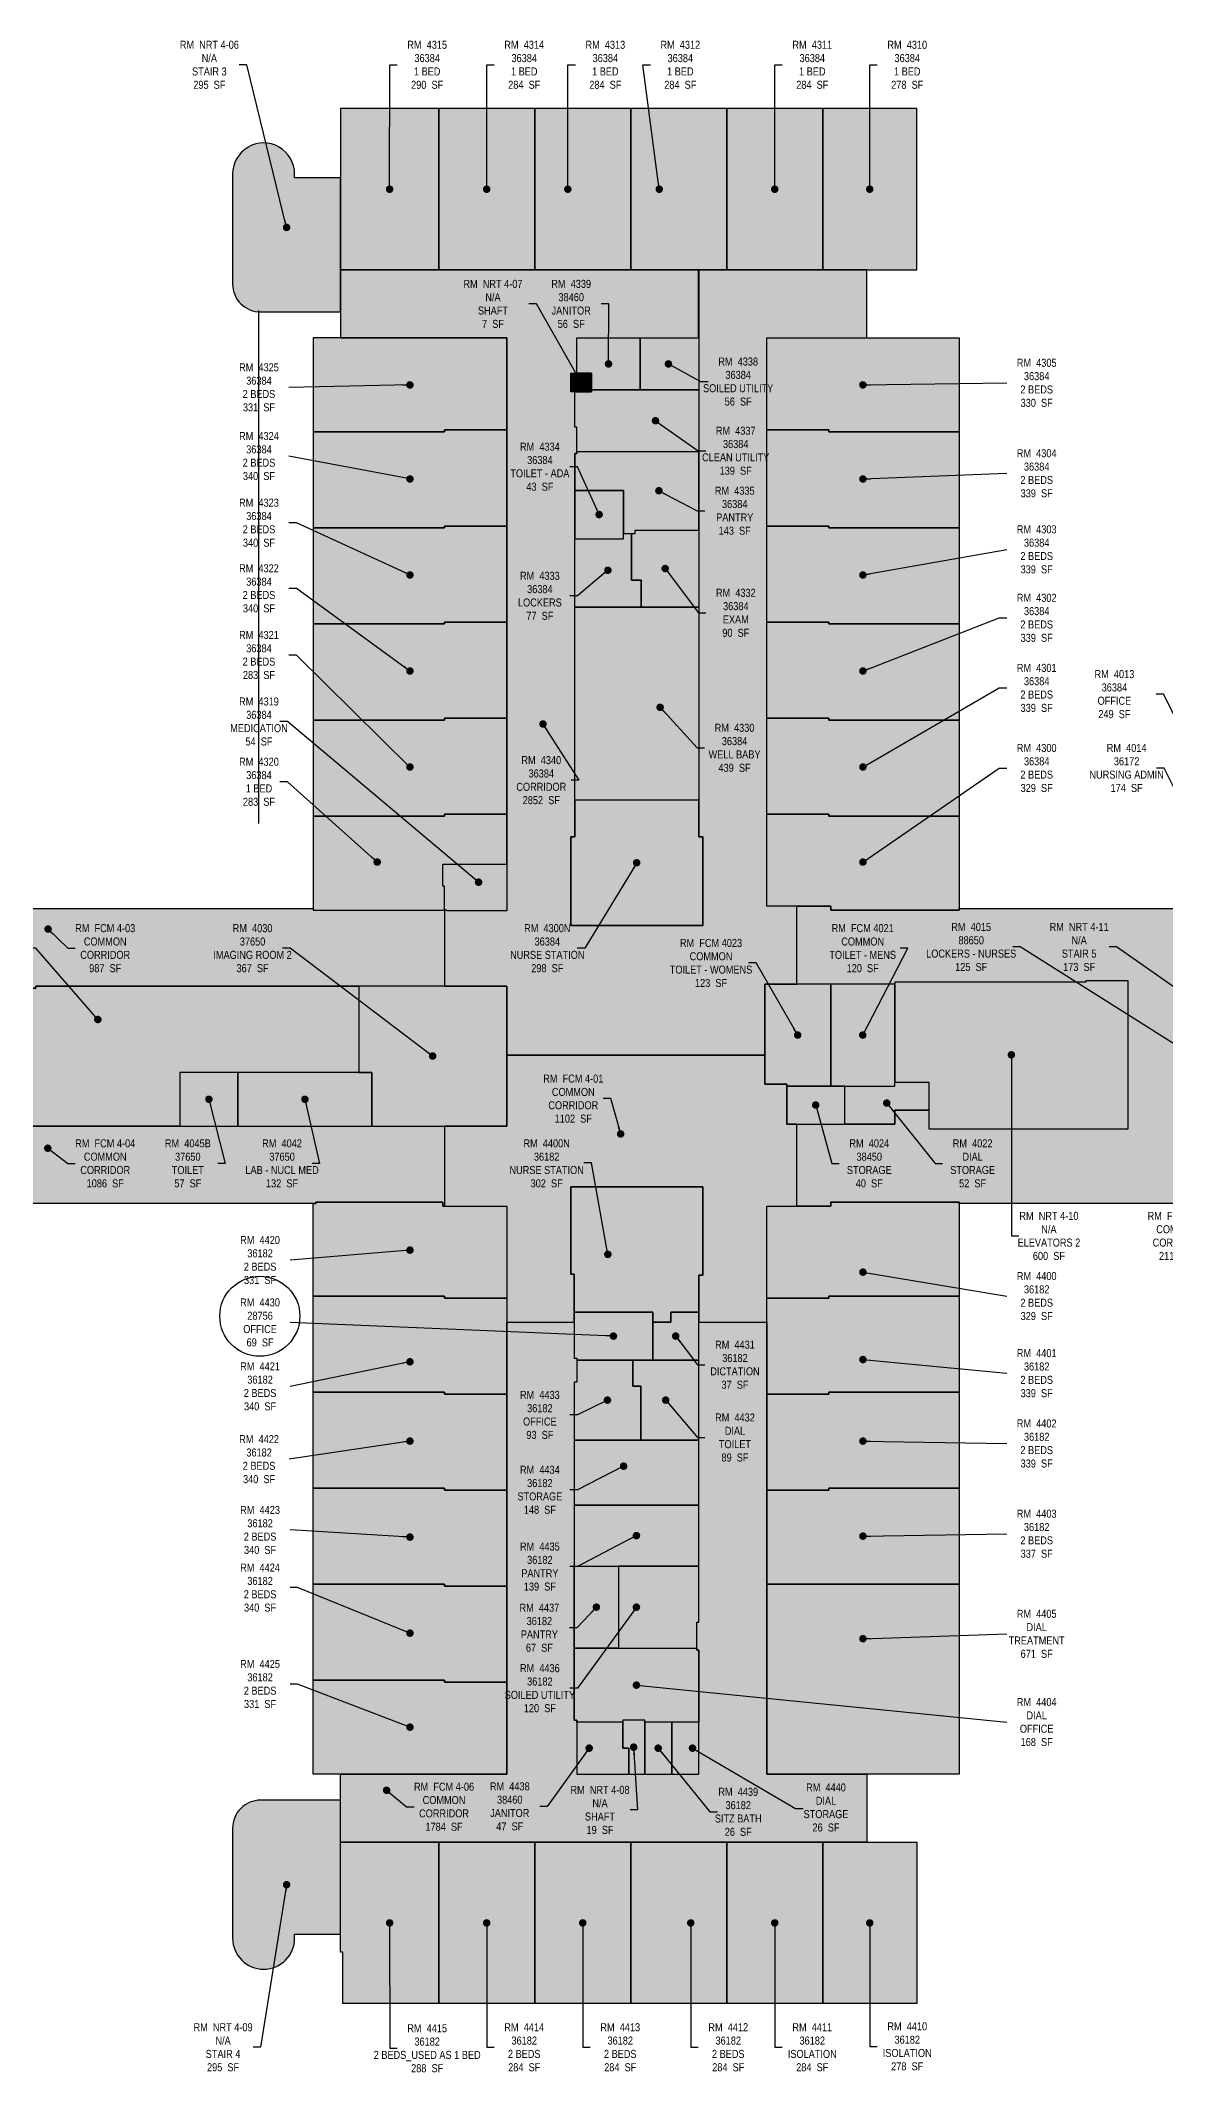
# Model space of a CAD drawing. Header units: inches. Extents: x 1552 to 7820, y 1550 to 4851.
# Drawn here: x 4159 to 5986, y 1550 to 4851 of the extents above; entities that cross this region are included whole.
import ezdxf

# ---------------------------------------------------------------- set-up
doc = ezdxf.new("R2010")
doc.units = ezdxf.units.IN
doc.header["$MEASUREMENT"] = 0
doc.layers.get('Defpoints').update_dxf_attribs({"color": 31})
for name, color, linetype in [('0-LABEL', 3, 'Continuous'), ('1-NRT', 200, 'Continuous'), ('1-NRT-PTN', 253, 'Continuous'), ('3-FCM', 190, 'Continuous'), ('3-FCM-PTN', 9, 'Continuous'), ('4-OCC', 6, 'Continuous'), ('4-OCC-PTN', 95, 'Continuous')]:
    doc.layers.add(name, color=color, linetype=linetype)
doc.styles.add('ArialN', font='ARIALN.TTF')
doc.dimstyles.new('AB-195', dxfattribs={"dimscale": 195, "dimtxt": 0.070312, "dimasz": 0.0625, "dimexe": 0.0625, "dimexo": 0.125, "dimgap": 0.25, "dimtad": 0, "dimdec": 4, "dimrnd": 0.0625, "dimzin": 0, "dimdsep": 46, "dimlunit": 4, "dimtxsty": 'ArialN', "dimblk": 'ARCHTICK', "dimcen": 0.0625, "dimclrd": 256, "dimclre": 256, "dimclrt": 256, "dimadec": 0, "dimazin": 0, "dimtfac": 1, "dimtdec": 4, "dimtofl": 0, "dimtmove": 2, "dimatfit": 3, "dimldrblk": 'DOT', "dimfxl": 1, "dimfrac": 2, "dimtolj": 1, "dimtzin": 0, "dimlwd": -1, "dimlwe": -1, "dimarcsym": 0})

# ---------------------------------------------------------------- blocks, each defined once
blk = doc.blocks.new('_ArchTick')
at = {"const_width": 0.15}
blk.add_lwpolyline([(-0.5, -0.5), (0.5, 0.5)], dxfattribs=at)
blk = doc.blocks.new('_Dot')
at = {"lineweight": -2}
blk.add_line((-0.5, 0), (-1, 0), dxfattribs=at)
at = {"const_width": 0.5}
blk.add_lwpolyline([(-0.25, 0, 1), (0.25, 0, 1)], format="xyb", close=True, dxfattribs=at)

msp = doc.modelspace()

# ---------------------------------------------------------------- hatches: boundary and pattern name
at = {"layer": '1-NRT-PTN'}
h = msp.add_hatch(color=256, dxfattribs=at)
edge = h.paths.add_edge_path()
edge.add_line((4646, 4627.7), (4571.3, 4627.7))
edge.add_line((4571.3, 4627.7), (4571.3, 4634.2))
edge.add_arc((4520.9, 4634.3), 50.4, 359.9999, 540.0001)
edge.add_line((4470.5, 4634.2), (4470.5, 4455.5))
edge.add_arc((4516, 4455.5), 45.5, 180, 270)
edge.add_line((4516, 4410), (4646, 4410))
edge.add_line((4646, 4410), (4646, 4627.7))
for points in [[(5019.8, 4310.5), (5053.5, 4310.5), (5053.5, 4280), (5019.8, 4280)], [(5925.3, 3082.7), (5925.3, 3323.2), (5857, 3323.2), (5857, 3321.2), (5546.3, 3321.2), (5546.3, 3158.7), (5601.5, 3158.7), (5601.5, 3082.7)], [(5104.3, 2122), (5104.3, 2076.5), (5114, 2076.5), (5114, 2034.2), (5140, 2034.2), (5140, 2122)]]:
    msp.add_hatch(color=256, dxfattribs=at).paths.add_polyline_path(points)
h = msp.add_hatch(color=256, dxfattribs=at)
edge = h.paths.add_edge_path()
edge.add_line((4646, 1774.2), (4646, 1992))
edge.add_line((4646, 1992), (4516, 1992))
edge.add_arc((4516, 1946.5), 45.5, 90, 180)
edge.add_line((4470.5, 1946.5), (4470.5, 1767.7))
edge.add_arc((4520.9, 1767.7), 50.4, 180, 360)
edge.add_line((4571.3, 1767.7), (4571.3, 1774.2))
edge.add_line((4571.3, 1774.2), (4646, 1774.2))
at = {"layer": '3-FCM-PTN'}
for points in [[(3687, 3318), (3687, 3440.5), (4601.5, 3440.5), (4601.5, 3438.2), (4815, 3438.3), (4815, 3314.7), (4151, 3314.7), (4151, 3311.5), (4022, 3311.5), (4022, 3314.7), (3934.3, 3314.7), (3934.3, 3312), (3755.5, 3311.5), (3755.5, 3318)], [(5387, 2957.2), (5387, 3090.5), (5546.3, 3090.5), (5546.3, 3113.2), (5601.5, 3113.2), (5601.5, 3082.7), (5925.3, 3082.7), (5925.3, 3323.2), (5857, 3323.2), (5857, 3321.2), (5546.3, 3321.2), (5546.3, 3318), (5387, 3318), (5387, 3444.7), (5442.3, 3444.7), (5442.3, 3438.2), (5651, 3438.2), (5651, 3440.5), (6027.3, 3440.5), (6027.3, 3089.2), (6105.3, 3089.2), (6105.3, 3082.7), (6209.3, 3082.7), (6209.3, 3089.2), (6419, 3089.2), (6419, 3245), (6481, 3245), (6481, 3089.2), (6838, 3089.2), (6864.1, 3115.3), (6926.3, 3053), (6898.8, 3025.5), (6898.8, 3018.2), (6908.8, 3008.2), (6796.3, 2895.6), (6789.8, 2895.6), (6789.8, 2959.2), (6685.8, 2959.2), (6685.8, 2963.7), (6481, 2963.7), (6475, 2963.7), (6475, 2961.5), (5651, 2961.5), (5651, 2963.7), (5442.3, 2963.7), (5442.3, 2957.2)], [(5370.8, 3152.2), (5442.3, 3152.2), (5442.3, 3318), (5335, 3318), (5335, 3155.5), (5370.8, 3155.5)], [(5442.3, 3152.2), (5546.3, 3152.2), (5546.3, 3318), (5442.3, 3318)], [(4915.8, 3202.6), (4915.8, 3087.2), (4815, 3087.2), (4815, 2957.2), (4915.8, 2957.2), (4915.8, 2768.7), (5025.5, 2768.7), (5025.5, 2846.8), (5019.8, 2846.8), (5019.8, 2988.8), (5234.3, 2988.8), (5234.3, 2844.8), (5227.8, 2844.8), (5227.8, 2768.7), (5338.3, 2768.7), (5338.3, 2957.2), (5387, 2957.2), (5387, 3090.5), (5370.8, 3090.5), (5370.8, 3155.5), (5335, 3155.5), (5335, 3202.6)], [(3557.2, 2983.2), (3557.2, 3103.5), (3684, 3103.5), (3684, 3084), (3712, 3084), (3712, 3087.2), (4815, 3087.2), (4815, 2957.2), (4811.8, 2957.2), (4811.8, 2963.7), (4605.5, 2963.7), (4605.5, 2961.5), (3711.9, 2961.5), (3712, 2980), (3697.5, 2980), (3697.5, 2983.2)], [(4915.8, 2768.7), (5025.5, 2768.7), (5025.5, 2710.2), (5029.5, 2710.2), (5029.5, 2671.2), (5025.5, 2671.2), (5025.5, 2122), (5029.5, 2122), (5029.5, 2034.2), (5227.8, 2034.2), (5227.8, 2235.7), (5224.5, 2235.7), (5224.5, 2281.2), (5227.8, 2281.2), (5227.8, 2768.7), (5338.3, 2768.7), (5338.3, 2034.2), (5500.8, 2034.2), (5500.8, 1923.7), (4646, 1923.7), (4646, 2034.2), (4915.8, 2034.2)]]:
    msp.add_hatch(color=256, dxfattribs=at).paths.add_polyline_path(points)
at = {"layer": '4-OCC-PTN'}
for color, points in [(237, [(4805.3, 4478.2), (4805.3, 4740.5), (4646, 4740.5), (4646, 4478.2)]), (237, [(4961.3, 4478.2), (4961.3, 4740.5), (4805.3, 4740.5), (4805.3, 4478.2)]), (237, [(5117.3, 4478.2), (5117.3, 4740.5), (4961.3, 4740.5), (4961.3, 4478.2)]), (237, [(5273.3, 4478.2), (5273.3, 4740.5), (5117.3, 4740.5), (5117.3, 4478.2)]), (237, [(5429.3, 4478.2), (5429.3, 4740.5), (5273.3, 4740.5), (5273.3, 4478.2)]), (237, [(5429.3, 4478.2), (5582, 4478.2), (5582, 4740.5), (5429.3, 4740.5)]), (237, [(5335, 3202.6), (5335, 3318), (5387, 3318), (5387, 3444.7), (5338.3, 3444.7), (5338.3, 4367.7), (5500.8, 4367.7), (5500.8, 4478.2), (5227.8, 4478.2), (5227.8, 3557.2), (5234.3, 3557.2), (5234.3, 3413.2), (5019.8, 3413.2), (5019.8, 3557.2), (5026.3, 3557.2), (5026.3, 4180), (5029.5, 4180), (5029.5, 4223), (5026.3, 4223), (5026.3, 4280), (5019.8, 4280), (5019.8, 4310.5), (5029.5, 4310.5), (5029.5, 4367.7), (5227.7, 4367.7), (5227.7, 4478.2), (4646, 4478.2), (4646, 4367.7), (4915.8, 4367.7), (4915.8, 3436.8), (4818.3, 3436.8), (4818.3, 3438.2), (4815, 3438.3), (4815, 3314.7), (4915.8, 3314.7), (4915.8, 3202.6)]), (237, [(4915.8, 4218.2), (4915.8, 4367.7), (4601.5, 4367.7), (4601.5, 4215), (4814.5, 4215), (4814.5, 4218.2)]), (201, [(5132.4, 4367.7), (5030, 4367.7), (5030, 4310.5), (5053.5, 4310.5), (5053.5, 4283.2), (5132.4, 4283.2)]), (237, [(5132.5, 4283.2), (5227.8, 4283.2), (5227.8, 4367.7), (5132.5, 4367.7)]), (237, [(5338.3, 4218.2), (5338.3, 4367.7), (5651, 4367.7), (5651, 4215), (5439, 4215), (5439, 4218.2)]), (237, [(5227.8, 4283.2), (5132.4, 4283.2), (5053.5, 4283.2), (5053.5, 4280), (5026.3, 4280), (5026.3, 4223), (5029.5, 4223), (5029.5, 4182.5), (5227.8, 4182.5)]), (237, [(4915.8, 4218.2), (4814.5, 4218.2), (4814.5, 4215), (4601.5, 4215), (4601.5, 4059), (4814.5, 4059), (4814.5, 4062.2), (4915.8, 4062.2)]), (237, [(5338.3, 4218.2), (5439, 4218.2), (5439, 4215), (5651, 4215), (5651, 4059), (5439, 4059), (5439, 4062.2), (5338.3, 4062.2)]), (237, [(5227.8, 4182.5), (5029.5, 4182.5), (5029.5, 4180), (5026.3, 4180), (5026.3, 4120), (5105.8, 4120), (5105.8, 4050), (5118.8, 4050), (5124.3, 4050), (5124.3, 4055.5), (5227.8, 4055.5)]), (237, [(5105.8, 4120), (5026.3, 4120), (5026.3, 4041.6), (5105.8, 4041.6), (5105.8, 4050)]), (237, [(4915.8, 4062.2), (4814.5, 4062.2), (4814.5, 4059), (4601.5, 4059), (4601.5, 3903), (4814.5, 3903), (4814.5, 3906.2), (4915.8, 3906.2)]), (237, [(5338.3, 4062.2), (5439, 4062.2), (5439, 4059), (5651, 4059), (5651, 3903), (5439, 3903), (5439, 3906.2), (5338.3, 3906.2)]), (237, [(5118.8, 4050), (5105.8, 4050), (5105.8, 4041.6), (5026.3, 4041.6), (5026.3, 3930.6), (5134.3, 3930.6), (5134.3, 3974), (5118.8, 3974)]), (237, [(5227.8, 4055.5), (5124.3, 4055.5), (5124.3, 4050), (5118.8, 4050), (5118.8, 3974), (5134.3, 3974), (5134.3, 3930.6), (5227.8, 3930.6)]), (237, [(5227.8, 3930.6), (5134.3, 3930.6), (5026.3, 3930.6), (5026.3, 3617), (5227.8, 3617)]), (237, [(4915.8, 3750.2), (4915.8, 3906.2), (4814.5, 3906.2), (4814.5, 3903), (4601.5, 3903), (4601.5, 3747), (4814.5, 3747), (4814.5, 3750.2)]), (237, [(5338.3, 3906.2), (5439, 3906.2), (5439, 3903), (5651, 3903), (5651, 3747), (5439, 3747), (5439, 3750.2), (5338.3, 3750.2)]), (237, [(4915.8, 3750.2), (4814.5, 3750.2), (4814.5, 3747), (4601.5, 3747), (4601.5, 3591), (4814.5, 3591), (4814.5, 3594.2), (4915.8, 3594.2)]), (237, [(5338.3, 3750.2), (5439, 3750.2), (5439, 3747), (5651, 3747), (5651, 3591), (5439, 3591), (5439, 3594.2), (5338.3, 3594.2)]), (237, [(5026.3, 3617), (5026.3, 3557.2), (5019.8, 3557.2), (5019.8, 3413.2), (5234.3, 3413.2), (5234.3, 3557.2), (5227.8, 3557.2), (5227.8, 3617)]), (237, [(4811.8, 3513), (4915.8, 3513), (4915.8, 3594.2), (4814.5, 3594.2), (4814.5, 3591), (4601.5, 3591), (4601.5, 3438.2), (4815, 3438.3), (4815, 3477.3), (4811.8, 3477.3)]), (237, [(5338.3, 3594.2), (5439, 3594.2), (5439, 3591), (5651, 3591), (5651, 3438.2), (5442.3, 3438.2), (5442.3, 3444.7), (5338.3, 3444.7)]), (237, [(4811.8, 3513), (4811.8, 3477.3), (4815, 3477.3), (4815, 3438.3), (4818.3, 3438.3), (4818.3, 3436.8), (4915.8, 3436.8), (4915.8, 3513)]), (57, [(4385, 3174.4), (4385, 3087.2), (3931, 3087.2), (3931, 3312), (3934.3, 3312), (3934.3, 3314.7), (4022, 3314.7), (4022, 3311.5), (4151, 3311.5), (4151, 3314.7), (4675.3, 3314.7), (4675.3, 3174.4), (4385, 3174.4)]), (57, [(4675.3, 3314.7), (4675.3, 3174.4), (4696.9, 3174.4), (4696.9, 3087.2), (4915.8, 3087.2), (4915.8, 3314.7)]), (57, [(4385, 3174.4), (4385, 3087.2), (4479.1, 3087.2), (4479.1, 3174.4), (4385, 3174.4)]), (57, [(4479.1, 3174.4), (4479.1, 3087.2), (4696.9, 3087.2), (4696.9, 3174.4)]), (55, [(5465, 3090.5), (5465, 3152.2), (5370.8, 3152.2), (5370.8, 3090.5)]), (53, [(5465, 3152.2), (5546.3, 3152.2), (5546.3, 3158.7), (5601.5, 3158.7), (5601.5, 3113.2), (5546.3, 3113.2), (5546.3, 3090.5), (5465, 3090.5)]), (208, [(5019.8, 2988.8), (5019.8, 2846.8), (5025.5, 2846.8), (5025.5, 2785), (5153, 2785), (5153, 2772), (5153, 2768.7), (5182.3, 2768.7), (5182.3, 2785), (5227.8, 2785), (5227.8, 2844.8), (5234.3, 2844.8), (5234.3, 2988.8)]), (208, [(4915.8, 2807.7), (4815, 2807.7), (4815, 2811), (4601.5, 2811), (4601.5, 2961.5), (4605.5, 2961.5), (4605.5, 2963.7), (4811.8, 2963.7), (4811.8, 2957.2), (4915.8, 2957.2)]), (208, [(5338.3, 2807.7), (5338.3, 2957.2), (5442.3, 2957.2), (5442.3, 2963.7), (5651, 2963.7), (5651, 2811), (5439, 2811), (5439, 2807.7)]), (208, [(4915.8, 2651.7), (4815, 2651.7), (4815, 2655), (4601.5, 2655), (4601.5, 2811), (4815, 2811), (4815, 2807.7), (4915.8, 2807.7)]), (208, [(5338.3, 2807.7), (5439, 2807.7), (5439, 2811), (5651, 2811), (5651, 2655), (5439, 2655), (5439, 2651.7), (5338.3, 2651.7)]), (22, [(5029.5, 2707), (5153, 2707), (5153, 2785), (5025.5, 2785), (5025.5, 2710.2), (5029.5, 2710.2)]), (208, [(5153, 2707), (5227.8, 2707), (5227.8, 2785), (5182.3, 2785), (5182.3, 2768.7), (5153, 2768.7)]), (208, [(5133.5, 2577), (5133.5, 2664.7), (5120.5, 2664.7), (5120.5, 2687.5), (5120.5, 2707), (5029.5, 2707), (5029.5, 2671.2), (5025.5, 2671.2), (5025.5, 2577)]), (53, [(5120.5, 2707), (5120.5, 2687.5), (5120.5, 2664.7), (5133.5, 2664.7), (5133.5, 2577), (5227.8, 2577), (5227.8, 2707)]), (208, [(4915.8, 2495.7), (4815, 2495.7), (4815, 2499), (4601.5, 2499), (4601.5, 2655), (4815, 2655), (4815, 2651.7), (4915.8, 2651.7)]), (208, [(5338.3, 2651.7), (5439, 2651.7), (5439, 2655), (5651, 2655), (5651, 2499), (5439, 2499), (5439, 2495.7), (5338.3, 2495.7)]), (208, [(5025.5, 2471.4), (5227.8, 2471.4), (5227.8, 2577), (5025.5, 2577)]), (208, [(4915.8, 2339.7), (4815, 2339.7), (4815, 2343), (4601.5, 2343), (4601.5, 2499), (4815, 2499), (4815, 2495.7), (4915.8, 2495.7)]), (208, [(5338.3, 2495.7), (5439, 2495.7), (5439, 2499), (5651, 2499), (5651, 2343), (5338.3, 2343)]), (208, [(5025.5, 2471.4), (5025.5, 2372.2), (5227.8, 2372.2), (5227.8, 2471.4)]), (208, [(5097.5, 2239), (5025.5, 2239), (5025.5, 2372.2), (5097.5, 2372.2)]), (208, [(5097.5, 2239), (5224.5, 2239), (5224.5, 2281.2), (5227.8, 2281.2), (5227.8, 2372.2), (5097.5, 2372.2)]), (208, [(4915.8, 2183.7), (4815, 2183.7), (4815, 2187), (4601.5, 2187), (4601.5, 2343), (4815, 2343), (4815, 2339.7), (4915.8, 2339.7)]), (53, [(5338.3, 2343), (5651, 2343), (5651, 2034.2), (5338.3, 2034.2)]), (53, [(5227.8, 2118.7), (5140, 2118.7), (5140, 2122), (5104.3, 2122), (5104.3, 2118.7), (5029.5, 2118.7), (5029.5, 2122), (5025.5, 2122), (5025.5, 2239), (5224.5, 2239), (5224.5, 2235.7), (5227.8, 2235.7)]), (208, [(4915.8, 2183.7), (4915.8, 2034.2), (4601.5, 2034.2), (4601.5, 2187), (4815, 2187), (4815, 2183.7)]), (201, [(5114, 2034.2), (5114, 2076.5), (5104.3, 2076.5), (5104.3, 2118.7), (5029.5, 2118.7), (5029.5, 2034.2)]), (208, [(5183.9, 2034.2), (5183.9, 2118.7), (5140, 2118.7), (5140, 2034.2)]), (53, [(5183.9, 2034.2), (5227.8, 2034.2), (5227.8, 2118.7), (5183.9, 2118.7)]), (208, [(4805.3, 1923.7), (4805.3, 1661.5), (4649.5, 1661.5), (4649.5, 1745), (4646, 1745), (4646, 1923.7)]), (208, [(4961.3, 1923.7), (4961.3, 1661.5), (4805.3, 1661.5), (4805.3, 1923.7)]), (208, [(5117.3, 1923.7), (5117.3, 1661.5), (4961.3, 1661.5), (4961.3, 1923.7)]), (208, [(5273.3, 1923.7), (5273.3, 1661.5), (5117.3, 1661.5), (5117.3, 1923.7)]), (208, [(5429.3, 1923.7), (5429.3, 1661.5), (5273.3, 1661.5), (5273.3, 1923.7)]), (208, [(5429.3, 1923.7), (5582, 1923.7), (5582, 1661.5), (5429.3, 1661.5)])]:
    msp.add_hatch(color=color, dxfattribs=at).paths.add_polyline_path(points)

# ---------------------------------------------------------------- linework, layer by layer
at = {"layer": '1-NRT'}
msp.add_lwpolyline([(4646, 4627.7), (4571.3, 4627.7), (4571.3, 4634.2, 1.000002), (4470.5, 4634.2), (4470.5, 4455.5, 0.414214), (4516, 4410), (4646, 4410), (4646, 4627.7)], format="xyb", dxfattribs=at)
for points in [[(5019.8, 4310.5), (5053.5, 4310.5), (5053.5, 4280), (5019.8, 4280)], [(5925.3, 3082.7), (5925.3, 3323.2), (5857, 3323.2), (5857, 3321.2), (5546.3, 3321.2), (5546.3, 3158.7), (5601.5, 3158.7), (5601.5, 3082.7)], [(5104.3, 2122), (5104.3, 2076.5), (5114, 2076.5), (5114, 2034.2), (5140, 2034.2), (5140, 2122)]]:
    msp.add_lwpolyline(points, close=True, dxfattribs=at)
msp.add_lwpolyline([(4646, 1774.2), (4646, 1992), (4516, 1992, 0.414214), (4470.5, 1946.5), (4470.5, 1767.7, 1), (4571.3, 1767.7), (4571.3, 1774.2)], format="xyb", close=True, dxfattribs=at)
at = {"layer": '3-FCM'}
for points in [[(3687, 3318), (3687, 3440.5), (4601.5, 3440.5), (4601.5, 3438.2), (4815, 3438.3), (4815, 3314.7), (4151, 3314.7), (4151, 3311.5), (4022, 3311.5), (4022, 3314.7), (3934.3, 3314.7), (3934.3, 3312), (3755.5, 3311.5), (3755.5, 3318)], [(5370.8, 3152.2), (5442.3, 3152.2), (5442.3, 3318), (5335, 3318), (5335, 3155.5), (5370.8, 3155.5)], [(5442.3, 3152.2), (5546.3, 3152.2), (5546.3, 3318), (5442.3, 3318)], [(4915.8, 3202.6), (4915.8, 3087.2), (4815, 3087.2), (4815, 2957.2), (4915.8, 2957.2), (4915.8, 2768.7), (5025.5, 2768.7), (5025.5, 2846.8), (5019.8, 2846.8), (5019.8, 2988.8), (5234.3, 2988.8), (5234.3, 2844.8), (5227.8, 2844.8), (5227.8, 2768.7), (5338.3, 2768.7), (5338.3, 2957.2), (5387, 2957.2), (5387, 3090.5), (5370.8, 3090.5), (5370.8, 3155.5), (5335, 3155.5), (5335, 3202.6)], [(3557.2, 2983.2), (3557.2, 3103.5), (3684, 3103.5), (3684, 3084), (3712, 3084), (3712, 3087.2), (4815, 3087.2), (4815, 2957.2), (4811.8, 2957.2), (4811.8, 2963.7), (4605.5, 2963.7), (4605.5, 2961.5), (3711.9, 2961.5), (3712, 2980), (3697.5, 2980), (3697.5, 2983.2)], [(4915.8, 2768.7), (5025.5, 2768.7), (5025.5, 2710.2), (5029.5, 2710.2), (5029.5, 2671.2), (5025.5, 2671.2), (5025.5, 2122), (5029.5, 2122), (5029.5, 2034.2), (5227.8, 2034.2), (5227.8, 2235.7), (5224.5, 2235.7), (5224.5, 2281.2), (5227.8, 2281.2), (5227.8, 2768.7), (5338.3, 2768.7), (5338.3, 2034.2), (5500.8, 2034.2), (5500.8, 1923.7), (4646, 1923.7), (4646, 2034.2), (4915.8, 2034.2)]]:
    msp.add_lwpolyline(points, close=True, dxfattribs=at)
msp.add_lwpolyline([(6475, 2961.5), (5651, 2961.5), (5651, 2963.7), (5442.3, 2963.7), (5442.3, 2957.2), (5387, 2957.2), (5387, 3090.5), (5546.3, 3090.5), (5546.3, 3113.2), (5601.5, 3113.2), (5601.5, 3082.7), (5925.3, 3082.7), (5925.3, 3323.2), (5857, 3323.2), (5857, 3321.2), (5546.3, 3321.2), (5546.3, 3318), (5387, 3318), (5387, 3444.7), (5442.3, 3444.7), (5442.3, 3438.2), (5651, 3438.2), (5651, 3440.5), (6027.3, 3440.5)], dxfattribs=at)
at = {"layer": '4-OCC'}
for points in [[(4805.3, 4478.2), (4805.3, 4740.5), (4646, 4740.5), (4646, 4478.2)], [(4961.3, 4478.2), (4961.3, 4740.5), (4805.3, 4740.5), (4805.3, 4478.2)], [(5117.3, 4478.2), (5117.3, 4740.5), (4961.3, 4740.5), (4961.3, 4478.2)], [(5273.3, 4478.2), (5273.3, 4740.5), (5117.3, 4740.5), (5117.3, 4478.2)], [(5429.3, 4478.2), (5429.3, 4740.5), (5273.3, 4740.5), (5273.3, 4478.2)], [(5429.3, 4478.2), (5582, 4478.2), (5582, 4740.5), (5429.3, 4740.5)], [(5335, 3202.6), (5335, 3318), (5387, 3318), (5387, 3444.7), (5338.3, 3444.7), (5338.3, 4367.7), (5500.8, 4367.7), (5500.8, 4478.2), (5227.8, 4478.2), (5227.8, 3557.2), (5234.3, 3557.2), (5234.3, 3413.2), (5019.8, 3413.2), (5019.8, 3557.2), (5026.3, 3557.2), (5026.3, 4180), (5029.5, 4180), (5029.5, 4223), (5026.3, 4223), (5026.3, 4280), (5019.8, 4280), (5019.8, 4310.5), (5029.5, 4310.5), (5029.5, 4367.7), (5227.7, 4367.7), (5227.7, 4478.2), (4646, 4478.2), (4646, 4367.7), (4915.8, 4367.7), (4915.8, 3436.8), (4818.3, 3436.8), (4818.3, 3438.2), (4815, 3438.3), (4815, 3314.7), (4915.8, 3314.7), (4915.8, 3202.6)], [(4915.8, 4218.2), (4915.8, 4367.7), (4601.5, 4367.7), (4601.5, 4215), (4814.5, 4215), (4814.5, 4218.2)], [(5132.5, 4283.2), (5053.5, 4283.2), (5053.5, 4310.5), (5030, 4310.5), (5030, 4367.7), (5132.5, 4367.7)], [(5132.5, 4367.7), (5227.8, 4367.7), (5227.8, 4283.2), (5132.5, 4283.2)], [(5338.3, 4218.2), (5338.3, 4367.7), (5651, 4367.7), (5651, 4215), (5439, 4215), (5439, 4218.2)], [(5227.8, 4182.5), (5029.5, 4182.5), (5029.5, 4223), (5026.3, 4223), (5026.3, 4280), (5053.5, 4280), (5053.5, 4283.2), (5227.8, 4283.2)], [(4915.8, 4218.2), (4814.5, 4218.2), (4814.5, 4215), (4601.5, 4215), (4601.5, 4059), (4814.5, 4059), (4814.5, 4062.2), (4915.8, 4062.2)], [(5338.3, 4218.2), (5439, 4218.2), (5439, 4215), (5651, 4215), (5651, 4059), (5439, 4059), (5439, 4062.2), (5338.3, 4062.2)], [(5026.3, 4120), (5105.8, 4120), (5105.8, 4050), (5124.3, 4050), (5124.3, 4055.5), (5227.8, 4055.5), (5227.8, 4182.5), (5029.5, 4182.5), (5029.5, 4180), (5026.3, 4180)], [(5026.3, 4041.6), (5105.8, 4041.6), (5105.8, 4120), (5026.3, 4120)], [(4915.8, 4062.2), (4814.5, 4062.2), (4814.5, 4059), (4601.5, 4059), (4601.5, 3903), (4814.5, 3903), (4814.5, 3906.2), (4915.8, 3906.2)], [(5338.3, 4062.2), (5439, 4062.2), (5439, 4059), (5651, 4059), (5651, 3903), (5439, 3903), (5439, 3906.2), (5338.3, 3906.2)], [(5026.3, 3930.6), (5026.3, 4041.6), (5105.8, 4041.6), (5105.8, 4050), (5118.8, 4050), (5118.8, 3974), (5134.3, 3974), (5134.3, 3930.6)], [(5134.3, 3930.6), (5134.3, 3974), (5118.8, 3974), (5118.8, 4050), (5124.3, 4050), (5124.3, 4055.5), (5227.8, 4055.5), (5227.8, 3930.6)], [(5227.8, 3617), (5026.3, 3617), (5026.3, 3930.6), (5227.8, 3930.6)], [(4915.8, 3750.2), (4915.8, 3906.2), (4814.5, 3906.2), (4814.5, 3903), (4601.5, 3903), (4601.5, 3747), (4814.5, 3747), (4814.5, 3750.2), (4915.8, 3750.2)], [(4915.8, 3750.2), (4814.5, 3750.2), (4814.5, 3747), (4601.5, 3747), (4601.5, 3591), (4814.5, 3591), (4814.5, 3594.2), (4915.8, 3594.2)], [(5338.3, 3750.2), (5439, 3750.2), (5439, 3747), (5651, 3747), (5651, 3591), (5439, 3591), (5439, 3594.2), (5338.3, 3594.2)], [(5026.3, 3617), (5026.3, 3557.2), (5019.8, 3557.2), (5019.8, 3413.2), (5234.3, 3413.2), (5234.3, 3557.2), (5227.8, 3557.2), (5227.8, 3617)], [(4915.8, 3594.2), (4814.5, 3594.2), (4814.5, 3591), (4601.5, 3591), (4601.5, 3438.2), (4815, 3438.3), (4815, 3477.3), (4811.8, 3477.3), (4811.8, 3513), (4915.8, 3513)], [(4385, 3174.4), (4385, 3087.2), (3931, 3087.2), (3931, 3312), (3934.3, 3312), (3934.3, 3314.7), (4022, 3314.7), (4022, 3311.5), (4151, 3311.5), (4151, 3314.7), (4675.3, 3314.7), (4675.3, 3174.4), (4675.3, 3174.4), (4675.3, 3174.4), (4385, 3174.4)], [(4675.3, 3314.7), (4675.3, 3174.4), (4696.9, 3174.4), (4696.9, 3087.2), (4915.8, 3087.2), (4915.8, 3314.7), (4675.3, 3314.7)], [(4385, 3174.4), (4385, 3087.2), (4479.1, 3087.2), (4479.1, 3174.4), (4385, 3174.4)], [(4479.1, 3174.4), (4479.1, 3087.2), (4696.9, 3087.2), (4696.9, 3174.4), (4479.1, 3174.4)], [(5465, 3090.5), (5465, 3152.2), (5370.8, 3152.2), (5370.8, 3090.5)], [(5465, 3152.2), (5546.3, 3152.2), (5546.3, 3158.7), (5601.5, 3158.7), (5601.5, 3113.2), (5546.3, 3113.2), (5546.3, 3090.5), (5465, 3090.5)], [(5019.8, 2988.8), (5019.8, 2846.8), (5025.5, 2846.8), (5025.5, 2785), (5153, 2785), (5153, 2772), (5153, 2768.7), (5182.3, 2768.7), (5182.3, 2785), (5227.8, 2785), (5227.8, 2844.8), (5234.3, 2844.8), (5234.3, 2988.8)], [(4915.8, 2807.7), (4815, 2807.7), (4815, 2811), (4601.5, 2811), (4601.5, 2961.5), (4605.5, 2961.5), (4605.5, 2963.7), (4811.8, 2963.7), (4811.8, 2957.2), (4915.8, 2957.2)], [(5338.3, 2807.7), (5338.3, 2957.2), (5442.3, 2957.2), (5442.3, 2963.7), (5651, 2963.7), (5651, 2811), (5439, 2811), (5439, 2807.7)], [(5338.3, 2807.7), (5439, 2807.7), (5439, 2811), (5651, 2811), (5651, 2655), (5439, 2655), (5439, 2651.7), (5338.3, 2651.7)], [(5153, 2707), (5227.8, 2707), (5227.8, 2785), (5182.3, 2785), (5182.3, 2768.7), (5153, 2768.7)], [(5120.5, 2707), (5120.5, 2687.5), (5120.5, 2687.5), (5120.5, 2664.7), (5133.5, 2664.7), (5133.5, 2577), (5227.8, 2577), (5227.8, 2707)], [(4915.8, 2495.7), (4815, 2495.7), (4815, 2499), (4601.5, 2499), (4601.5, 2655), (4815, 2655), (4815, 2651.7), (4915.8, 2651.7)], [(5338.3, 2651.7), (5439, 2651.7), (5439, 2655), (5651, 2655), (5651, 2499), (5439, 2499), (5439, 2495.7), (5338.3, 2495.7)], [(5025.5, 2471.4), (5227.8, 2471.4), (5227.8, 2577), (5025.5, 2577)], [(4915.8, 2339.7), (4815, 2339.7), (4815, 2343), (4601.5, 2343), (4601.5, 2499), (4815, 2499), (4815, 2495.7), (4915.8, 2495.7)], [(5338.3, 2495.7), (5439, 2495.7), (5439, 2499), (5651, 2499), (5651, 2343), (5338.3, 2343)], [(5025.5, 2471.4), (5025.5, 2372.2), (5227.8, 2372.2), (5227.8, 2471.4)], [(5097.5, 2239), (5025.5, 2239), (5025.5, 2372.2), (5097.5, 2372.2)], [(4915.8, 2183.7), (4815, 2183.7), (4815, 2187), (4601.5, 2187), (4601.5, 2343), (4815, 2343), (4815, 2339.7), (4915.8, 2339.7)], [(5338.3, 2343), (5651, 2343), (5651, 2034.2), (5338.3, 2034.2)], [(5227.8, 2118.7), (5140, 2118.7), (5140, 2122), (5104.3, 2122), (5104.3, 2118.7), (5029.5, 2118.7), (5029.5, 2122), (5025.5, 2122), (5025.5, 2239), (5224.5, 2239), (5224.5, 2235.7), (5227.8, 2235.7)], [(4915.8, 2183.7), (4915.8, 2034.2), (4601.5, 2034.2), (4601.5, 2187), (4815, 2187), (4815, 2183.7)], [(5114, 2034.2), (5114, 2076.5), (5104.3, 2076.5), (5104.3, 2118.7), (5029.5, 2118.7), (5029.5, 2034.2)], [(5183.9, 2034.2), (5183.9, 2118.7), (5140, 2118.7), (5140, 2034.2)], [(5183.9, 2034.2), (5227.8, 2034.2), (5227.8, 2118.7), (5183.9, 2118.7)], [(4805.3, 1923.7), (4805.3, 1661.5), (4649.5, 1661.5), (4649.5, 1745), (4646, 1745), (4646, 1923.7)], [(4961.3, 1923.7), (4961.3, 1661.5), (4805.3, 1661.5), (4805.3, 1923.7)], [(5117.3, 1923.7), (5117.3, 1661.5), (4961.3, 1661.5), (4961.3, 1923.7)], [(5273.3, 1923.7), (5273.3, 1661.5), (5117.3, 1661.5), (5117.3, 1923.7)], [(5429.3, 1923.7), (5429.3, 1661.5), (5273.3, 1661.5), (5273.3, 1923.7)], [(5429.3, 1923.7), (5582, 1923.7), (5582, 1661.5), (5429.3, 1661.5)]]:
    msp.add_lwpolyline(points, close=True, dxfattribs=at)
for points in [[(5338.3, 3906.2), (5439, 3906.2), (5439, 3903), (5651, 3903), (5651, 3747), (5439, 3747), (5439, 3750.2), (5338.3, 3750.2), (5338.3, 3906.2)], [(5338.3, 3594.2), (5439, 3594.2), (5439, 3594.2), (5439, 3591), (5439, 3591), (5651, 3591), (5651, 3438.2), (5442.3, 3438.2), (5442.3, 3444.7), (5338.3, 3444.7), (5338.3, 3594.2)], [(4815, 3438.3), (4815, 3474.1), (4815, 3477.3), (4811.8, 3477.3), (4811.8, 3513), (4915.8, 3513), (4915.8, 3436.8), (4818.3, 3436.8), (4818.3, 3438.3), (4815, 3438.3)], [(4915.8, 2651.7), (4815, 2651.7), (4815, 2655), (4601.5, 2655), (4601.5, 2811), (4815, 2811), (4815, 2807.7), (4915.8, 2807.7), (4915.8, 2651.7)], [(5029.5, 2707), (5153, 2707), (5153, 2785), (5025.5, 2785), (5025.5, 2710.2), (5029.5, 2710.2), (5029.5, 2707)], [(5133.5, 2577), (5133.5, 2664.7), (5120.5, 2664.7), (5120.5, 2687.5), (5120.5, 2687.5), (5120.5, 2707), (5029.5, 2707), (5029.5, 2671.2), (5025.5, 2671.2), (5025.5, 2577), (5133.5, 2577)], [(5097.5, 2239), (5224.5, 2239), (5224.5, 2281.2), (5227.8, 2281.2), (5227.8, 2372.2), (5097.5, 2372.2), (5097.5, 2239)]]:
    msp.add_lwpolyline(points, dxfattribs=at)
at = {"layer": 'Defpoints'}
msp.add_line((4513.3, 3578.8), (4513.3, 4412.3), dxfattribs=at)
msp.add_circle((4514.7, 2778.3), 65, dxfattribs=at)

# ---------------------------------------------------------------- texts
at = {"layer": '0-LABEL', "char_height": 13, "attachment_point": 5, "style": 'ArialN'}
for s, insert in [('RM  NRT 4-06\\PN/A\\PSTAIR 3\\P295  SF', (4432.7, 4811.5)), ('RM  4315\\P36384\\P1 BED\\P290  SF', (4786.6, 4811.5)), ('RM  4314\\P36384\\P1 BED\\P284  SF', (4944.3, 4811.5)), ('RM  4313\\P36384\\P1 BED\\P284  SF', (5076.1, 4811.5)), ('RM  4312\\P36384\\P1 BED\\P284  SF', (5197.9, 4811.5)), ('RM  4311\\P36384\\P1 BED\\P284  SF', (5412.3, 4811.5)), ('RM  4310\\P36384\\P1 BED\\P278  SF', (5566.6, 4811.5)), ('RM  NRT 4-07\\PN/A\\PSHAFT\\P7  SF', (4893.5, 4423)), ('RM  4339\\P38460\\PJANITOR\\P56  SF', (5020.6, 4423)), ('RM  4325\\P36384\\P2 BEDS\\P331  SF', (4513.3, 4287.4)), ('RM  4338\\P36384\\PSOILED UTILITY\\P56  SF', (5291.9, 4296.8)), ('RM  4305\\P36384\\P2 BEDS\\P330  SF', (5776.9, 4294.8)), ('RM  4324\\P36384\\P2 BEDS\\P340  SF', (4513.3, 4175.8)), ('RM  4334\\P36384\\PTOILET - ADA\\P43  SF', (4969.7, 4158.5)), ('RM  4337\\P36384\\PCLEAN UTILITY\\P139  SF', (5287.9, 4184.5)), ('RM  4304\\P36384\\P2 BEDS\\P339  SF', (5776.9, 4147.8)), ('RM  4335\\P36384\\PPANTRY\\P143  SF', (5286.3, 4087)), ('RM  4323\\P36384\\P2 BEDS\\P340  SF', (4513.3, 4067.5)), ('RM  4303\\P36384\\P2 BEDS\\P339  SF', (5776.9, 4024.2)), ('RM  4322\\P36384\\P2 BEDS\\P340  SF', (4513.3, 3960.9)), ('RM  4333\\P36384\\PLOCKERS\\P77  SF', (4969.7, 3948.7)), ('RM  4332\\P36384\\PEXAM\\P90  SF', (5288.1, 3921.1)), ('RM  4302\\P36384\\P2 BEDS\\P339  SF', (5776.9, 3913)), ('RM  4321\\P36384\\P2 BEDS\\P283  SF', (4513.3, 3852.6)), ('RM  4301\\P36384\\P2 BEDS\\P339  SF', (5776.9, 3799.1)), ('RM  4013\\P36384\\POFFICE\\P249  SF', (5903.2, 3789)), ('RM  4319\\P36384\\PMEDICATION\\P54  SF', (4513.3, 3744.5)), ('RM  4330\\P36384\\PWELL BABY\\P439  SF', (5286, 3701.8)), ('RM  4300\\P36384\\P2 BEDS\\P329  SF', (5776.9, 3669)), ('RM  4014\\P36172\\PNURSING ADMIN\\P174  SF', (5923, 3669)), ('RM  4320\\P36384\\P1 BED\\P283  SF', (4513.3, 3646.6)), ('RM  4340\\P36384\\PCORRIDOR\\P2852  SF', (4972, 3649.2)), ('RM  FCM 4-03\\PCOMMON\\PCORRIDOR\\P987  SF', (4263.5, 3376.2)), ('RM  4030\\P37650\\PIMAGING ROOM 2\\P367  SF', (4502.9, 3376.2)), ('RM  4300N\\P36384\\PNURSE STATION\\P298  SF', (4981.8, 3376.2)), ('RM  FCM 4021\\PCOMMON\\PTOILET - MENS\\P120  SF', (5494.2, 3376.2)), ('RM  4015\\P88650\\PLOCKERS - NURSES\\P125  SF', (5670.5, 3378.2)), ('RM  NRT 4-11\\PN/A\\PSTAIR 5\\P173  SF', (5845.9, 3378.2)), ('RM  FCM 4023\\PCOMMON\\PTOILET - WOMENS\\P123  SF', (5247.8, 3352.2)), ('RM  FCM 4-01\\PCOMMON\\PCORRIDOR\\P1102  SF', (5024, 3131.8)), ('RM  FCM 4-04\\PCOMMON\\PCORRIDOR\\P1086  SF', (4263.5, 3026.6)), ('RM  4045B\\P37650\\PTOILET\\P57  SF', (4397.7, 3026.6)), ('RM  4042\\P37650\\PLAB - NUCL MED\\P132  SF', (4550.8, 3026.6)), ('RM  4400N\\P36182\\PNURSE STATION\\P302  SF', (4980.7, 3026.6)), ('RM  4024\\P38450\\PSTORAGE\\P40  SF', (5504.9, 3026.6)), ('RM  4022\\PDIAL\\PSTORAGE\\P52  SF', (5672.8, 3026.6)), ('RM  NRT 4-10\\PN/A\\PELEVATORS 2\\P600  SF', (5796.8, 2908.7)), ('RM  FCM 4-05\\PCOMMON\\PCORRIDOR\\P2116  SF', (6005.9, 2908.7)), ('RM  4420\\P36182\\P2 BEDS\\P331  SF', (4515.1, 2869.6)), ('RM  4400\\P36182\\P2 BEDS\\P329  SF', (5776.9, 2811)), ('RM  4430\\P28756\\POFFICE\\P69  SF', (4515.1, 2768.2)), ('RM  4431\\P36182\\PDICTATION\\P37  SF', (5286.7, 2699.5)), ('RM  4401\\P36182\\P2 BEDS\\P339  SF', (5776.9, 2685.7)), ('RM  4421\\P36182\\P2 BEDS\\P340  SF', (4515.1, 2664.3)), ('RM  4433\\P36182\\POFFICE\\P93  SF', (4969.7, 2617.9)), ('RM  4432\\PDIAL\\PTOILET\\P89  SF', (5286.7, 2581.2)), ('RM  4402\\P36182\\P2 BEDS\\P339  SF', (5776.9, 2571.5)), ('RM  4422\\P36182\\P2 BEDS\\P340  SF', (4513.5, 2546)), ('RM  4434\\P36182\\PSTORAGE\\P148  SF', (4969.7, 2496.3)), ('RM  4423\\P36182\\P2 BEDS\\P340  SF', (4515.1, 2431)), ('RM  4403\\P36182\\P2 BEDS\\P337  SF', (5776.9, 2424.9)), ('RM  4435\\P36182\\PPANTRY\\P139  SF', (4969.7, 2371.5)), ('RM  4424\\P36182\\P2 BEDS\\P340  SF', (4515.1, 2337.3)), ('RM  4437\\P36182\\PPANTRY\\P67  SF', (4968.9, 2272.1)), ('RM  4405\\PDIAL\\PTREATMENT\\P671  SF', (5776.9, 2262.2)), ('RM  4425\\P36182\\P2 BEDS\\P331  SF', (4515.1, 2180.7)), ('RM  4436\\P36182\\PSOILED UTILITY\\P120  SF', (4969.7, 2173.9)), ('RM  4404\\PDIAL\\POFFICE\\P168  SF', (5776.9, 2118.9)), ('RM  FCM 4-06\\PCOMMON\\PCORRIDOR\\P1784  SF', (4814, 1981.3)), ('RM  4438\\P38460\\PJANITOR\\P47  SF', (4920.8, 1981.9)), ('RM  NRT 4-08\\PN/A\\PSHAFT\\P19  SF', (5067.4, 1976.2)), ('RM  4440\\PDIAL\\PSTORAGE\\P26  SF', (5434.6, 1980.1)), ('RM  4439\\P36182\\PSITZ BATH\\P26  SF', (5292, 1973)), ('RM  NRT 4-09\\PN/A\\PSTAIR 4\\P295  SF', (4455, 1590.5)), ('RM  4415\\P36182\\P2 BEDS_USED AS 1 BED\\P288  SF', (4786.6, 1588.9)), ('RM  4414\\P36182\\P2 BEDS\\P284  SF', (4944.3, 1590.5)), ('RM  4413\\P36182\\P2 BEDS\\P284  SF', (5100.3, 1590.5)), ('RM  4412\\P36182\\P2 BEDS\\P284  SF', (5275.8, 1590.5)), ('RM  4411\\P36182\\PISOLATION\\P284  SF', (5412.3, 1590.5)), ('RM  4410\\P36182\\PISOLATION\\P278  SF', (5566.6, 1592))]:
    msp.add_mtext(s, dxfattribs=dict(at, insert=insert))

# ---------------------------------------------------------------- leaders
at = {"layer": '0-LABEL', "annotation_type": 0, "has_hookline": 1}
for points, hookline_direction, text_width in [([(4558.2, 4547.3), (4493.6, 4811.5), (4481.4, 4811.5)], 1, 94.1), ([(4725.6, 4609.4), (4725.7, 4811.5), (4737.9, 4811.5)], 0, 62.8), ([(4883.3, 4609.4), (4883.3, 4811.5), (4895.5, 4811.5)], 0, 62.7), ([(5015.1, 4609.4), (5015.2, 4811.5), (5027.4, 4811.5)], 0, 62.7), ([(5163.7, 4609.4), (5137, 4811.5), (5149.2, 4811.5)], 0, 62.6), ([(5351.3, 4609.4), (5351.3, 4811.5), (5363.5, 4811.5)], 0, 60.7), ([(5505.6, 4609.4), (5505.7, 4811.5), (5517.9, 4811.5)], 0, 62.7), ([(5036.6, 4295.3), (4964, 4423), (4951.8, 4423)], 1, 94.1), ([(5081.3, 4325.5), (5081.5, 4423), (5069.3, 4423)], 1, 63.1), ([(5178.6, 4325.5), (5230.9, 4296.8), (5243.1, 4296.8)], 0, 113.4), ([(4758.6, 4291.4), (4562, 4287.4)], 1, 62.8), ([(5494.6, 4291.4), (5728.2, 4294.8)], 0, 62.8), ([(5157.6, 4233.3), (5227, 4184.5), (5239.2, 4184.5)], 0, 108.4), ([(4758.6, 4138.6), (4562, 4175.8)], 1, 62.7), ([(5066, 4080.8), (5030.6, 4158.5), (5018.4, 4158.5)], 1, 95.7), ([(5494.6, 4138.6), (5728.2, 4147.8)], 0, 62.7), ([(5163.1, 4119.5), (5225.3, 4087), (5237.5, 4087)], 0, 62.8), ([(4758.6, 3982.6), (4574.2, 4067.5), (4562, 4067.5)], 1, 62.7), ([(5080.3, 3990.3), (5030.6, 3948.7), (5018.4, 3948.7)], 1, 69.3), ([(5173.3, 3993.1), (5227.2, 3921.1), (5239.3, 3921.1)], 0, 62.6), ([(5494.6, 3982.6), (5728.2, 4024.2)], 0, 62.7), ([(4758.6, 3826.6), (4574.2, 3960.9), (4562, 3960.9)], 1, 62.6), ([(5494.6, 3826.6), (5716, 3913), (5728.2, 3913)], 0, 62.6), ([(4758.6, 3670.6), (4574.2, 3852.6), (4562, 3852.6)], 1, 60.7), ([(5494.6, 3670.6), (5716, 3799.1), (5728.2, 3799.1)], 0, 60.7), ([(5165.1, 3767.6), (5225.1, 3701.8), (5237.3, 3701.8)], 0, 84.1), ([(6245.1, 3264.9), (5983, 3789), (5970.8, 3789)], 1, 62.7), ([(4870.1, 3483.5), (4559.5, 3744.5), (4547.3, 3744.5)], 1, 91.1), ([(4974.7, 3740.5), (5032.9, 3649.2), (5020.8, 3649.2)], 1, 80.1), ([(5494.6, 3516.2), (5716, 3669), (5728.2, 3669)], 0, 62.7), ([(6131, 3373.6), (5983.9, 3669), (5971.7, 3669)], 1, 118.4), ([(4705.4, 3516.2), (4559.5, 3646.6), (4547.3, 3646.6)], 1, 62.7), ([(5127, 3515.1), (5042.7, 3376.2), (5030.5, 3376.2)], 1, 118.4), ([(4170.7, 3407.3), (4202.5, 3376.2), (4214.7, 3376.2)], 0, 95.8), ([(4251.5, 3260.4), (4151, 3376.2), (4138.8, 3376.2)], 1, 123.3), ([(4795.5, 3201), (4563.8, 3376.2), (4551.6, 3376.2)], 1, 125.2), ([(5494.3, 3235.1), (5567.3, 3376.2), (5555.1, 3376.2)], 1, 107.3), ([(6059.6, 3182.9), (5750.1, 3378.2), (5737.9, 3378.2)], 1, 144.6), ([(6157.3, 3202.7), (5906.8, 3378.2), (5894.6, 3378.2)], 1, 92.1), ([(5388.6, 3235.1), (5320.9, 3352.2), (5308.8, 3352.2)], 1, 132.9), ([(5735.8, 3203), (5735.8, 2908.7), (5748, 2908.7)], 0, 99.8), ([(4432, 3130.8), (4458.6, 3026.6), (4446.4, 3026.6)], 1, 72.6), ([(4588, 3130.8), (4611.8, 3026.6), (4599.6, 3026.6)], 1, 117.3), ([(5101, 3074.5), (5084.9, 3131.8), (5072.7, 3131.8)], 1, 93.7), ([(5417.9, 3121.4), (5443.9, 3026.6), (5456.1, 3026.6)], 0, 71.3), ([(5533.3, 3124.6), (5611.8, 3026.6), (5624, 3026.6)], 0, 71.3), ([(4170.2, 3051.3), (4202.5, 3026.6), (4214.7, 3026.6)], 0, 95.8), ([(5080.2, 2878.8), (5053.6, 3027.7), (5041.4, 3027.7)], 1, 118.4), ([(6118.9, 2999.8), (6066.8, 2908.7), (6054.6, 2908.7)], 1, 95.9), ([(4758.6, 2885.7), (4563.9, 2869.6)], 1, 62.7), ([(5494.6, 2849.9), (5728.2, 2811)], 0, 62.7), ([(5089.3, 2746), (4563.9, 2768.2)], 1, 62.7), ([(5190.4, 2746), (5225.8, 2699.5), (5238, 2699.5)], 0, 77.9), ([(4758.6, 2704.3), (4563.9, 2664.3)], 1, 60.7), ([(5494.6, 2707.9), (5728.2, 2685.7)], 0, 60.7), ([(5079.5, 2642), (5030.6, 2617.9), (5018.4, 2617.9)], 1, 62.7), ([(5174.1, 2642), (5225.8, 2581.2), (5238, 2581.2)], 0, 62.6), ([(4758.6, 2575.4), (4562.2, 2546)], 1, 62.6), ([(5494.6, 2575.4), (5728.2, 2571.5)], 0, 62.6), ([(5105.8, 2534.7), (5030.6, 2496.3), (5018.4, 2496.3)], 1, 71.3), ([(4758.6, 2419.4), (4563.8, 2431)], 1, 62.7), ([(5126.6, 2421.8), (5030.6, 2371.5), (5018.4, 2371.5)], 1, 62.8), ([(5494.6, 2421), (5728.2, 2424.9)], 0, 62.7), ([(4758.6, 2263.4), (4576.1, 2337.3), (4563.9, 2337.3)], 1, 62.7), ([(5126.6, 2305.6), (5030.6, 2173.9), (5018.4, 2173.9)], 1, 113.4), ([(5061.5, 2305.6), (5029.8, 2272.1), (5017.6, 2272.1)], 1, 62.7), ([(5494.6, 2254.4), (5728.2, 2262.2)], 0, 90.3), ([(4758.6, 2110.6), (4576.1, 2180.7), (4563.9, 2180.7)], 1, 62.8), ([(5126.6, 2178.9), (5728.2, 2118.9)], 0, 62.7), ([(5049.8, 2076.5), (4981.7, 1981.9), (4969.5, 1981.9)], 1, 63.1), ([(5122.1, 2078.1), (5128.3, 1976.2), (5116.2, 1976.2)], 1, 94.2), ([(5161.9, 2076.5), (5245.9, 1973), (5258.1, 1973)], 0, 74.2), ([(5217.7, 2076.5), (5385.3, 1978.5), (5397.5, 1978.5)], 0, 71.3), ([(4720.7, 2008.1), (4753.1, 1981.3), (4765.3, 1981.3)], 0, 95.8), ([(4558.2, 1854.7), (4515.9, 1590.5), (4503.7, 1590.5)], 1, 94.2), ([(4725.6, 1792.6), (4725.7, 1588.9), (4737.9, 1588.9)], 0, 172.6), ([(4883.3, 1792.6), (4883.3, 1590.5), (4895.5, 1590.5)], 0, 62.7), ([(5039.3, 1792.6), (5039.3, 1590.5), (5051.5, 1590.5)], 0, 62.7), ([(5214.8, 1792.6), (5214.9, 1590.5), (5227, 1590.5)], 0, 62.6), ([(5351.3, 1792.6), (5351.3, 1590.5), (5363.5, 1590.5)], 0, 76.8), ([(5505.6, 1792.6), (5505.7, 1592), (5517.9, 1592)], 0, 76.8)]:
    msp.add_leader(points, dimstyle='AB-195', dxfattribs=dict(at, hookline_direction=hookline_direction, text_width=text_width))

doc.saveas('drawing.dxf')
